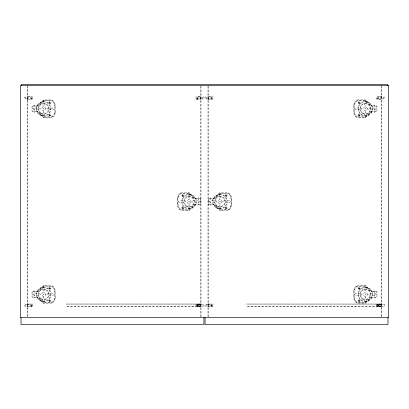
<?xml version="1.0" encoding="UTF-8"?>
<svg xmlns="http://www.w3.org/2000/svg" width="409" height="409" viewBox="0 0 409 409"><rect width="100%" height="100%" fill="white"/><g stroke="black" fill="none" stroke-linecap="round" stroke-linejoin="round"><path stroke-width="0.31" stroke-dasharray="2.04 1.53" d="M55.251 111.862L55.251 111.897A6.575 6.575 0 0 1 51.769 117.695L43.651 117.695L37.464 111.897L32.679 111.897L32.05 111.268L32.05 106.335L32.679 105.706L37.464 105.706L43.651 99.908L51.769 99.908A6.575 6.575 0 0 1 55.251 105.706L55.251 111.862L54.479 111.862L54.453 112.419A5.798 5.798 0 0 1 51.856 116.744L43.957 116.923L37.991 111.33L37.464 111.897M55.251 297.491L55.251 291.305A6.575 6.575 0 0 0 51.769 285.508L43.651 285.508L37.464 291.305L32.679 291.305L32.05 291.934L32.05 296.862L32.679 297.491L37.464 297.491L43.651 303.294L51.769 303.294A6.575 6.575 0 0 0 55.251 297.491L54.479 297.455L54.453 298.013A5.798 5.798 0 0 1 51.856 302.343L43.957 302.517L37.991 296.929L37.464 297.491M177.434 198.544L177.434 198.508A6.575 6.575 0 0 1 180.916 192.705L189.035 192.705L195.221 198.508L200.006 198.508L200.635 199.137L200.635 204.065L200.006 204.694L195.221 204.694L189.035 210.492L180.916 210.492A6.575 6.575 0 0 1 177.434 204.694L177.434 198.544L178.206 198.544L178.232 197.987A5.798 5.798 0 0 1 180.829 193.656L188.728 193.483L194.689 199.071L195.221 198.508M231.566 204.658L231.566 204.694A6.575 6.575 0 0 1 228.084 210.492L219.965 210.492L213.779 204.694L208.994 204.694L208.365 204.065L208.365 199.137L208.994 198.508L213.779 198.508L219.965 192.705L228.084 192.705A6.575 6.575 0 0 1 231.566 198.508L231.566 204.658L230.794 204.658L230.768 205.216A5.798 5.798 0 0 1 228.171 209.546L220.272 209.72L214.311 204.127L213.779 204.694M353.749 105.742L353.749 105.706A6.575 6.575 0 0 1 357.231 99.908L365.349 99.908L371.536 105.706L376.321 105.706L376.95 106.335L376.95 111.268L376.321 111.897L371.536 111.897L365.349 117.695L357.231 117.695A6.575 6.575 0 0 1 353.749 111.897L353.749 105.742L354.521 105.742L354.547 105.185A5.798 5.798 0 0 1 357.144 100.859L365.043 100.68L371.009 106.274L371.536 105.706M353.749 291.341L353.749 291.305A6.575 6.575 0 0 1 357.231 285.508L365.349 285.508L371.536 291.305L376.321 291.305L376.95 291.934L376.95 296.862L376.321 297.491L371.536 297.491L365.349 303.294L357.231 303.294A6.575 6.575 0 0 1 353.749 297.491L353.749 291.341L354.526 291.341L354.547 290.784A5.798 5.798 0 0 1 357.144 286.453L365.048 286.28L371.009 291.868L371.536 291.305M198.089 304.976C198.518 306.54 195.799 306.54 196.218 304.976M378.657 304.976C379.092 306.54 376.362 306.551 376.791 304.981M27.408 98.937L24.586 98.881L24.392 97.403L24.78 97.015L27.408 97.015M201.018 98.932L203.84 98.881L204.035 97.398L203.651 97.01L201.018 97.01M207.982 98.942L205.16 98.886L204.965 97.408L205.349 97.02L207.982 97.02M381.592 98.937L384.414 98.881L384.608 97.403L384.22 97.015L381.592 97.015M384.593 305.896C384.751 301.689 383.601 307.578 384.608 305.794M210.911 97.731C210.477 99.3 213.207 99.305 212.782 97.736M210.911 304.981C210.477 306.546 213.207 306.556 212.782 304.986M200.783 96.657L200.747 99.152M196.468 304.547L201.018 304.066L66.074 304.056M377.037 304.547L381.592 304.071L246.647 304.061M200.037 96.79L198.37 96.805M195.993 99.126L201.018 99.09L195.993 99.136L195.993 96.805L201.018 96.769M380.605 96.795L378.688 96.81M378.688 99.131L381.592 99.096L376.561 99.131L376.561 96.81L381.592 96.775M200.037 304.04L198.37 304.056M380.605 304.045L378.688 304.061M27.408 99.423L27.679 99.152L27.408 96.524M207.982 99.428L208.253 99.157L207.982 96.529M381.592 96.524L381.321 96.805L381.592 99.428M27.408 306.673L27.679 306.402L27.408 303.775M201.018 303.769L200.747 304.045L201.018 306.668M207.982 306.678L208.253 306.407L207.982 303.78M381.592 303.775L381.321 304.045L381.592 306.673M197.716 306.004L201.018 305.993L198.12 305.221M378.284 306.009L381.592 305.998L378.688 305.226M198.37 306.377L200.052 306.356L200.052 304.02M27.408 96.775L32.439 96.81L32.439 99.142L27.408 99.142L30.312 99.131M207.982 96.78L213.007 96.815L213.007 99.147L207.982 99.147L210.88 99.136M30.89 97.981L31.662 97.981M196.765 97.976L197.542 97.976M211.458 98.007L212.235 97.986M377.338 98.002L378.11 98.002M49.448 102.613L50.225 102.613M358.775 102.613L359.552 102.613M55.251 105.742L54.479 105.742L54.453 105.185A5.798 5.798 0 0 0 51.856 100.859L43.957 100.68L37.991 106.274L37.464 105.706M32.05 106.498L32.838 106.095L37.618 106.095L43.804 100.297L52.066 100.532A6.191 6.191 0 0 1 54.862 105.721L54.862 111.882A6.191 6.191 0 0 1 52.066 117.071L43.804 117.306L37.618 111.509L32.838 111.509L32.05 111.105M376.95 106.498L376.162 106.095L371.382 106.095L365.196 100.297L356.934 100.532A6.191 6.191 0 0 0 354.138 105.721L354.138 111.882A6.191 6.191 0 0 0 356.934 117.071L365.196 117.306L371.382 111.509L376.162 111.509L376.95 111.105M32.05 108.804L33.211 108.804A0.772 0.772 0 0 1 33.983 108.027L39.397 108.027A0.772 0.772 0 0 1 40.169 108.804L41.718 108.804M43.262 108.804L44.034 108.804M45.583 108.804A1.933 1.933 0 0 0 42.684 107.127A1.933 1.933 0 0 0 42.684 110.476A1.933 1.933 0 0 0 45.583 108.804L47.127 108.804A0.772 0.772 0 0 1 47.904 108.027L53.318 108.027A0.772 0.772 0 0 1 54.09 108.804L55.251 108.804M353.749 108.804L354.91 108.804A0.772 0.772 0 0 1 355.682 108.027L361.096 108.027A0.772 0.772 0 0 1 361.873 108.804L363.417 108.804M364.966 108.804L365.738 108.804M367.282 108.804A1.933 1.933 0 0 0 364.383 107.127A1.933 1.933 0 0 0 364.383 110.476A1.933 1.933 0 0 0 367.282 108.804L368.831 108.804A0.772 0.772 0 0 1 369.603 108.027L375.017 108.027A0.772 0.772 0 0 1 375.789 108.804L376.95 108.804M353.749 111.862L354.521 111.862L354.547 112.419A5.798 5.798 0 0 0 357.144 116.744L365.043 116.923L371.009 111.33L371.536 111.897M49.448 114.99L50.225 114.99M358.775 114.99L359.552 114.99M182.46 195.415L183.232 195.415M225.768 195.415L226.54 195.415M231.566 198.544L230.794 198.544L230.768 197.987A5.798 5.798 0 0 0 228.171 193.656L220.272 193.483L214.311 199.071L213.779 198.508M200.635 199.295L199.848 198.892L195.067 198.892L188.881 193.094L180.614 193.334A6.191 6.191 0 0 0 177.823 198.518L177.818 204.679A6.191 6.191 0 0 0 180.614 209.868L188.881 210.108L195.067 204.306L199.848 204.306L200.635 203.907M208.365 199.295L209.152 198.892L213.933 198.892L220.119 193.094L228.386 193.334A6.191 6.191 0 0 1 231.177 198.518L231.182 204.679A6.191 6.191 0 0 1 228.386 209.868L220.119 210.108L213.933 204.306L209.152 204.306L208.365 203.907M177.434 201.601L178.595 201.601A0.772 0.772 0 0 1 179.367 200.829L184.781 200.829A0.772 0.772 0 0 1 185.553 201.601L187.102 201.601M188.646 201.601L189.418 201.601M190.967 201.601A1.933 1.933 0 0 1 188.068 203.273A1.933 1.933 0 0 1 188.068 199.924A1.933 1.933 0 0 1 190.967 201.601L192.511 201.601A0.772 0.772 0 0 1 193.288 200.829L198.702 200.829A0.772 0.772 0 0 1 199.474 201.601L200.635 201.601M208.365 201.601L209.526 201.601A0.772 0.772 0 0 1 210.298 200.829L215.712 200.829A0.772 0.772 0 0 1 216.489 201.601L218.033 201.601M219.582 201.601L220.354 201.601M221.898 201.601A1.933 1.933 0 0 1 218.999 203.273A1.933 1.933 0 0 1 218.999 199.924A1.933 1.933 0 0 1 221.898 201.601L223.447 201.601A0.772 0.772 0 0 1 224.219 200.829L229.633 200.829A0.772 0.772 0 0 1 230.405 201.601L231.566 201.601M177.434 204.658L178.206 204.658L178.232 205.216A5.798 5.798 0 0 0 180.829 209.546L188.728 209.72L194.689 204.127L195.221 204.694M182.46 207.787L183.232 207.787M225.768 207.787L226.54 207.787M49.448 288.212L50.225 288.212M358.78 288.212L359.552 288.212M55.251 291.341L54.479 291.341L54.453 290.784A5.798 5.798 0 0 0 51.856 286.453L43.957 286.28L37.991 291.868L37.464 291.305M32.05 292.092L32.838 291.694L37.618 291.694L43.804 285.891L52.066 286.131A6.191 6.191 0 0 1 54.862 291.32L54.862 297.45A6.191 6.191 0 0 1 52.066 302.67L43.804 302.905L37.618 297.103L32.838 297.103L32.05 296.704M376.95 292.092L376.162 291.694L371.387 291.694L365.196 285.891L356.934 286.131A6.191 6.191 0 0 0 354.138 291.32L354.138 297.481A6.191 6.191 0 0 0 356.934 302.67L365.196 302.905L371.387 297.103L376.162 297.103L376.95 296.704M32.05 294.398L33.211 294.398A0.772 0.772 0 0 1 33.983 293.626L39.397 293.626A0.772 0.772 0 0 1 40.169 294.398L41.718 294.398M43.262 294.398L44.034 294.398M45.583 294.398A1.933 1.933 0 0 0 42.684 292.726A1.933 1.933 0 0 0 42.684 296.075A1.933 1.933 0 0 0 45.583 294.398L47.127 294.398A0.772 0.772 0 0 1 47.904 293.626L53.318 293.626A0.772 0.772 0 0 1 54.09 294.398L55.251 294.398M353.749 294.398L354.91 294.398A0.772 0.772 0 0 0 355.687 295.17L361.096 295.17A0.772 0.772 0 0 0 361.873 294.398L363.417 294.398M364.966 294.398L365.738 294.398M367.282 294.398A1.933 1.933 0 0 0 364.383 292.726A1.933 1.933 0 0 0 364.383 296.075A1.933 1.933 0 0 0 367.282 294.398L368.831 294.398A0.772 0.772 0 0 0 369.603 295.17L375.017 295.17A0.772 0.772 0 0 0 375.789 294.398L376.95 294.398M353.749 297.491L354.526 297.455L354.547 298.013A5.798 5.798 0 0 0 357.144 302.343L365.048 302.517L371.009 296.929L371.536 297.491M49.448 300.584L50.225 300.584M358.78 300.584L359.552 300.584M27.408 304.025L28.374 304.025L28.374 306.361L30.312 306.382M66.074 304.02L201.018 304.02M207.982 304.03L208.948 304.03L208.948 306.367L210.379 306.387M246.647 304.025L381.592 304.025M27.408 304.071L32.439 304.061L32.439 306.392L27.408 306.392L28.374 306.346M207.982 304.076L213.007 304.066L213.007 306.397L207.982 306.397L208.948 306.351M27.408 304.265L24.78 304.265L24.392 304.654L24.586 306.131L27.408 306.183M201.018 304.255L202.762 304.255L202.762 306.188L201.018 306.188M207.982 304.27L205.349 304.27L204.965 304.659L205.16 306.136L207.982 306.188M381.592 304.26L383.33 304.26L383.33 306.193L381.592 306.193M30.89 305.232L31.662 305.232M196.765 305.226L197.542 305.226M211.458 305.237L212.235 305.237M377.338 305.232L378.11 305.232M30.89 305.252L31.662 305.252M196.765 305.247L197.542 305.247M211.458 305.257L212.235 305.257M377.338 305.252L378.11 305.252M201.018 306.341L66.074 306.341L201.018 306.387L196.596 306.009M381.592 306.346L246.647 306.346L381.592 306.392L377.042 305.917A0.966 0.966 0 0 1 377.471 304.296A0.966 0.966 0 0 1 378.657 305.477L378.657 305.497A0.966 0.966 0 0 1 377.042 305.917M378.688 306.382L380.626 306.361L380.626 304.025M210.88 96.815L208.963 96.8M30.312 96.81L28.395 96.795M210.88 304.066L208.963 304.051M30.312 304.061L28.395 304.045M208.948 99.116L208.948 96.78M28.374 99.111L28.374 96.775M198.089 97.741C198.539 99.229 195.793 99.336 196.218 97.731M383.33 97.01L383.33 98.947M381.592 85.604L381.592 317.599M381.398 86.243L381.398 317.604M380.626 96.775L380.626 99.111M378.657 97.731C379.092 99.295 376.362 99.3 376.791 97.731M377.722 97.593L377.722 98.39M377.722 304.843L377.722 305.641M376.561 304.061L376.561 306.392M374.629 104.944L374.629 112.659M374.629 290.543L374.629 298.253M365.349 99.908L365.349 101.841A0.772 0.772 0 0 0 364.577 102.613L364.577 104.551A0.772 0.772 0 0 0 365.349 105.323L365.349 106.867M365.349 108.416L365.349 109.188M365.349 110.737L365.349 112.281A0.772 0.772 0 0 0 364.577 113.053L364.577 114.99A0.772 0.772 0 0 0 365.349 115.762L365.349 117.695M365.349 285.508L365.349 287.44A0.772 0.772 0 0 0 364.577 288.212L364.577 290.145A0.772 0.772 0 0 0 365.349 290.917L365.349 292.466M365.349 294.01L365.349 294.787M365.349 296.331L365.349 297.88A0.772 0.772 0 0 0 364.577 298.652L364.577 300.584A0.772 0.772 0 0 0 365.349 301.356L365.349 303.294M359.163 102.23L359.163 103.002M359.163 114.602L359.163 115.374M359.163 287.824L359.163 288.601M359.163 300.196L359.163 300.973M226.151 195.027L226.151 195.799M226.151 207.399L226.151 208.171M219.965 192.705L219.965 194.638A0.772 0.772 0 0 1 220.737 195.415L220.737 197.348A0.772 0.772 0 0 1 219.965 198.12L219.965 199.669M219.965 201.213L219.965 201.985M219.965 203.534L219.965 205.078A0.772 0.772 0 0 1 220.737 205.855L220.737 207.787A0.772 0.772 0 0 1 219.965 208.559L219.965 210.492M211.847 97.598L211.847 98.395M211.847 304.848L211.847 305.646M210.686 197.741L210.686 205.456M208.171 86.243L208.171 316.965M207.982 86.238L207.982 317.599M206.238 97.015L206.238 98.947M206.238 304.26L206.238 306.198M202.762 97.005L202.762 98.942M201.018 86.238L201.018 316.96M200.829 86.238L200.829 317.599M200.052 96.769L200.052 99.106M198.314 197.741L198.314 205.456M197.153 97.587L197.153 98.385M197.153 304.838L197.153 305.635M195.993 304.056L195.993 306.387M189.035 192.705L189.035 194.638A0.772 0.772 0 0 0 188.263 195.415L188.263 197.348A0.772 0.772 0 0 0 189.035 198.12L189.035 199.669M189.035 201.213L189.035 201.985M189.035 203.534L189.035 205.078A0.772 0.772 0 0 0 188.263 205.855L188.263 207.787A0.772 0.772 0 0 0 189.035 208.559L189.035 210.492M182.849 195.027L182.849 195.799M182.849 207.399L182.849 208.171M49.837 102.23L49.837 103.002M49.837 114.602L49.837 115.374M49.837 287.824L49.837 288.601M49.837 300.196L49.837 300.973M43.651 99.908L43.651 101.841A0.772 0.772 0 0 1 44.423 102.613L44.423 104.551A0.772 0.772 0 0 1 43.651 105.323L43.651 106.867M43.651 108.416L43.651 109.188M43.651 110.737L43.651 112.281A0.772 0.772 0 0 1 44.423 113.053L44.423 114.99A0.772 0.772 0 0 1 43.651 115.762L43.651 117.695M43.651 285.508L43.651 287.44A0.772 0.772 0 0 1 44.423 288.212L44.423 290.145A0.772 0.772 0 0 1 43.651 290.917L43.651 292.466M43.651 294.01L43.651 294.787M43.651 296.331L43.651 297.88A0.772 0.772 0 0 1 44.423 298.652L44.423 300.584A0.772 0.772 0 0 1 43.651 301.356L43.651 303.294M34.371 104.944L34.371 112.659M34.371 290.543L34.371 298.253M32.209 97.731C32.638 99.3 29.908 99.295 30.343 97.731M32.209 304.981C32.638 306.551 29.908 306.54 30.343 304.976M31.278 97.593L31.278 98.39M31.278 304.843L31.278 305.641M27.602 86.238L27.602 316.96M27.408 85.604L27.408 317.599M25.67 97.01L25.67 98.942M25.67 304.26L25.67 306.193M354.91 294.398A0.772 0.772 0 0 1 355.687 293.626L361.096 293.626A0.772 0.772 0 0 1 361.873 294.398M365.349 287.44A0.772 0.772 0 0 1 366.127 288.212L366.127 290.145A0.772 0.772 0 0 1 365.349 290.917M375.789 294.398A0.772 0.772 0 0 0 375.017 293.626L369.603 293.626A0.772 0.772 0 0 0 368.831 294.398M365.349 301.356A0.772 0.772 0 0 0 366.127 300.584L366.127 298.652A0.772 0.772 0 0 0 365.349 297.88M230.405 201.601A0.772 0.772 0 0 1 229.633 202.373L224.219 202.373A0.772 0.772 0 0 1 223.447 201.601M219.965 194.638A0.772 0.772 0 0 0 219.193 195.415L219.193 197.348A0.772 0.772 0 0 0 219.965 198.12M209.526 201.601A0.772 0.772 0 0 0 210.298 202.373L215.712 202.373A0.772 0.772 0 0 0 216.489 201.601M219.965 208.559A0.772 0.772 0 0 1 219.193 207.787L219.193 205.855A0.772 0.772 0 0 1 219.965 205.078M54.09 108.804A0.772 0.772 0 0 1 53.318 109.576L47.904 109.576A0.772 0.772 0 0 1 47.127 108.804M43.651 101.841A0.772 0.772 0 0 0 42.879 102.613L42.879 104.551A0.772 0.772 0 0 0 43.651 105.323M33.211 108.804A0.772 0.772 0 0 0 33.983 109.576L39.397 109.576A0.772 0.772 0 0 0 40.169 108.804M43.651 115.762A0.772 0.772 0 0 1 42.879 114.99L42.879 113.053A0.772 0.772 0 0 1 43.651 112.281M178.595 201.601A0.772 0.772 0 0 0 179.367 202.373L184.781 202.373A0.772 0.772 0 0 0 185.553 201.601M189.035 194.638A0.772 0.772 0 0 1 189.807 195.415L189.807 197.348A0.772 0.772 0 0 1 189.035 198.12M199.474 201.601A0.772 0.772 0 0 1 198.702 202.373L193.288 202.373A0.772 0.772 0 0 1 192.511 201.601M189.035 208.559A0.772 0.772 0 0 0 189.807 207.787L189.807 205.855A0.772 0.772 0 0 0 189.035 205.078M354.91 108.804A0.772 0.772 0 0 0 355.682 109.576L361.096 109.576A0.772 0.772 0 0 0 361.873 108.804M365.349 101.841A0.772 0.772 0 0 1 366.121 102.613L366.121 104.551A0.772 0.772 0 0 1 365.349 105.323M375.789 108.804A0.772 0.772 0 0 1 375.017 109.576L369.603 109.576A0.772 0.772 0 0 1 368.831 108.804M365.349 115.762A0.772 0.772 0 0 0 366.121 114.99L366.121 113.053A0.772 0.772 0 0 0 365.349 112.281M54.09 294.398A0.772 0.772 0 0 1 53.318 295.17L47.904 295.17A0.772 0.772 0 0 1 47.127 294.398M43.651 287.44A0.772 0.772 0 0 0 42.879 288.212L42.879 290.145A0.772 0.772 0 0 0 43.651 290.917M33.211 294.398A0.772 0.772 0 0 0 33.983 295.17L39.397 295.17A0.772 0.772 0 0 0 40.169 294.398M43.651 301.356A0.772 0.772 0 0 1 42.879 300.584L42.879 298.652A0.772 0.772 0 0 1 43.651 297.88M204.035 305.789C203.063 307.619 204.101 301.714 204.035 305.794M201.018 304.444L197.7 304.434L201.018 304.444M381.592 304.449L378.269 304.439L381.592 304.449M378.657 98.247L378.657 98.226A0.966 0.966 0 0 0 377.471 97.045A0.966 0.966 0 0 0 377.042 98.666A0.966 0.966 0 0 0 378.657 98.226M198.089 98.242L198.089 98.226A0.966 0.966 0 0 0 196.903 97.045A0.966 0.966 0 0 0 196.473 98.661A0.966 0.966 0 0 0 198.089 98.226M198.089 305.492L198.089 305.472A0.966 0.966 0 0 0 196.903 304.291A0.966 0.966 0 0 0 196.473 305.912A0.966 0.966 0 0 0 198.089 305.472M211.361 98.82A0.966 0.966 0 0 0 212.813 97.986A0.966 0.966 0 0 0 211.366 97.148A0.966 0.966 0 0 0 211.361 98.82M211.361 306.07A0.966 0.966 0 0 0 212.813 305.237A0.966 0.966 0 0 0 211.366 304.398A0.966 0.966 0 0 0 211.361 306.07M30.793 98.814A0.966 0.966 0 0 0 32.245 97.981A0.966 0.966 0 0 0 30.798 97.143A0.966 0.966 0 0 0 30.793 98.814M30.793 306.065A0.966 0.966 0 0 0 32.245 305.232A0.966 0.966 0 0 0 30.798 304.393A0.966 0.966 0 0 0 30.793 306.065M362.369 298.442A5.026 5.026 0 0 0 370.344 294.961A5.026 5.026 0 0 0 363.34 289.792A5.026 5.026 0 0 0 362.369 298.442M362.645 299.086A5.414 5.414 0 0 0 370.764 294.398A5.414 5.414 0 0 0 362.645 289.71A5.414 5.414 0 0 0 362.645 299.086M360.989 300.313A7.352 7.352 0 0 0 372.655 295.221A7.352 7.352 0 0 0 362.41 287.66A7.352 7.352 0 0 0 360.989 300.313M361.219 300.001A6.963 6.963 0 0 0 372.272 295.18A6.963 6.963 0 0 0 362.568 288.018A6.963 6.963 0 0 0 361.219 300.001M358.78 288.882A0.772 0.772 0 0 0 359.94 288.212A0.772 0.772 0 0 0 358.78 287.542A0.772 0.772 0 0 0 358.78 288.882M358.78 301.254A0.772 0.772 0 0 0 359.94 300.584A0.772 0.772 0 0 0 358.78 299.915A0.772 0.772 0 0 0 358.78 301.254M358.519 301.305A0.966 0.966 0 0 0 360.109 300.784A0.966 0.966 0 0 0 358.862 299.669A0.966 0.966 0 0 0 358.519 301.305M358.519 288.933A0.966 0.966 0 0 0 360.109 288.406A0.966 0.966 0 0 0 358.862 287.292A0.966 0.966 0 0 0 358.519 288.933M217.455 205.952A5.026 5.026 0 0 0 224.991 201.601A5.026 5.026 0 0 0 217.455 197.245A5.026 5.026 0 0 0 217.455 205.952M217.261 206.289A5.414 5.414 0 0 0 225.379 201.601A5.414 5.414 0 0 0 217.261 196.913A5.414 5.414 0 0 0 217.261 206.289M216.289 207.966A7.352 7.352 0 0 0 227.317 201.601A7.352 7.352 0 0 0 216.289 195.236A7.352 7.352 0 0 0 216.289 207.966M215.834 207.199A6.963 6.963 0 0 0 226.883 202.378A6.963 6.963 0 0 0 217.184 195.221A6.963 6.963 0 0 0 215.834 207.199M225.768 196.085A0.772 0.772 0 0 0 226.929 195.415A0.772 0.772 0 0 0 225.768 194.745A0.772 0.772 0 0 0 225.768 196.085M225.768 208.457A0.772 0.772 0 0 0 226.929 207.787A0.772 0.772 0 0 0 225.768 207.118A0.772 0.772 0 0 0 225.768 208.457M225.625 208.595A0.966 0.966 0 0 0 227.118 207.844A0.966 0.966 0 0 0 225.717 206.923A0.966 0.966 0 0 0 225.625 208.595M225.625 196.223A0.966 0.966 0 0 0 227.118 195.471A0.966 0.966 0 0 0 225.717 194.551A0.966 0.966 0 0 0 225.625 196.223M41.135 113.155A5.026 5.026 0 0 0 48.676 108.804A5.026 5.026 0 0 0 41.135 104.448A5.026 5.026 0 0 0 41.135 113.155M40.941 113.487A5.414 5.414 0 0 0 49.065 108.804A5.414 5.414 0 0 0 40.941 104.116A5.414 5.414 0 0 0 40.941 113.487M39.975 115.164A7.352 7.352 0 0 0 50.997 108.804A7.352 7.352 0 0 0 39.975 102.439A7.352 7.352 0 0 0 39.975 115.164M39.515 114.402A6.963 6.963 0 0 0 50.568 109.581A6.963 6.963 0 0 0 40.864 102.419A6.963 6.963 0 0 0 39.515 114.402M49.29 103.16A0.772 0.772 0 0 0 50.583 102.817A0.772 0.772 0 0 0 49.637 101.867A0.772 0.772 0 0 0 49.29 103.16M49.29 115.537A0.772 0.772 0 0 0 50.583 115.19A0.772 0.772 0 0 0 49.637 114.239A0.772 0.772 0 0 0 49.29 115.537M49.305 115.798A0.966 0.966 0 0 0 50.803 115.041A0.966 0.966 0 0 0 49.402 114.126A0.966 0.966 0 0 0 49.305 115.798M49.305 103.421A0.966 0.966 0 0 0 50.803 102.669A0.966 0.966 0 0 0 49.402 101.754A0.966 0.966 0 0 0 49.305 103.421M186.049 205.645A5.026 5.026 0 0 0 194.03 202.164A5.026 5.026 0 0 0 187.025 196.995A5.026 5.026 0 0 0 186.049 205.645M186.325 206.289A5.414 5.414 0 0 0 194.449 201.601A5.414 5.414 0 0 0 186.325 196.913A5.414 5.414 0 0 0 186.325 206.289M184.669 207.511A7.352 7.352 0 0 0 196.335 202.424A7.352 7.352 0 0 0 186.095 194.863A7.352 7.352 0 0 0 184.669 207.511M184.899 207.199A6.963 6.963 0 0 0 195.952 202.378A6.963 6.963 0 0 0 186.248 195.221A6.963 6.963 0 0 0 184.899 207.199M182.46 196.085A0.772 0.772 0 0 0 183.621 195.415A0.772 0.772 0 0 0 182.46 194.745A0.772 0.772 0 0 0 182.46 196.085M182.46 208.457A0.772 0.772 0 0 0 183.621 207.787A0.772 0.772 0 0 0 182.46 207.118A0.772 0.772 0 0 0 182.46 208.457M182.204 208.508A0.966 0.966 0 0 0 183.794 207.982A0.966 0.966 0 0 0 182.542 206.867A0.966 0.966 0 0 0 182.204 208.508M182.204 196.136A0.966 0.966 0 0 0 183.794 195.609A0.966 0.966 0 0 0 182.542 194.495A0.966 0.966 0 0 0 182.204 196.136M362.364 112.843A5.026 5.026 0 0 0 370.344 109.367A5.026 5.026 0 0 0 363.34 104.193A5.026 5.026 0 0 0 362.364 112.843M362.645 113.487A5.414 5.414 0 0 0 370.764 108.804A5.414 5.414 0 0 0 362.645 104.116A5.414 5.414 0 0 0 362.645 113.487M360.989 114.714A7.352 7.352 0 0 0 372.655 109.622A7.352 7.352 0 0 0 362.41 102.066A7.352 7.352 0 0 0 360.989 114.714M361.219 114.402A6.963 6.963 0 0 0 372.267 109.581A6.963 6.963 0 0 0 362.568 102.419A6.963 6.963 0 0 0 361.219 114.402M358.616 103.16A0.772 0.772 0 0 0 359.91 102.817A0.772 0.772 0 0 0 358.964 101.867A0.772 0.772 0 0 0 358.616 103.16M358.616 115.537A0.772 0.772 0 0 0 359.91 115.19A0.772 0.772 0 0 0 358.964 114.239A0.772 0.772 0 0 0 358.616 115.537M358.519 115.711A0.966 0.966 0 0 0 360.109 115.185A0.966 0.966 0 0 0 358.862 114.07A0.966 0.966 0 0 0 358.519 115.711M358.519 103.339A0.966 0.966 0 0 0 360.109 102.812A0.966 0.966 0 0 0 358.862 101.698A0.966 0.966 0 0 0 358.519 103.339M41.135 298.749A5.026 5.026 0 0 0 48.676 294.398A5.026 5.026 0 0 0 41.135 290.047A5.026 5.026 0 0 0 41.135 298.749M40.941 299.086A5.414 5.414 0 0 0 49.065 294.398A5.414 5.414 0 0 0 40.941 289.71A5.414 5.414 0 0 0 40.941 299.086M39.975 300.763A7.352 7.352 0 0 0 50.997 294.398A7.352 7.352 0 0 0 39.975 288.033A7.352 7.352 0 0 0 39.975 300.763M39.515 300.001A6.963 6.963 0 0 0 50.568 295.18A6.963 6.963 0 0 0 40.864 288.018A6.963 6.963 0 0 0 39.515 300.001M49.448 288.882A0.772 0.772 0 0 0 50.609 288.212A0.772 0.772 0 0 0 49.448 287.542A0.772 0.772 0 0 0 49.448 288.882M49.448 301.254A0.772 0.772 0 0 0 50.609 300.584A0.772 0.772 0 0 0 49.448 299.915A0.772 0.772 0 0 0 49.448 301.254M49.305 301.392A0.966 0.966 0 0 0 50.803 300.641A0.966 0.966 0 0 0 49.402 299.72A0.966 0.966 0 0 0 49.305 301.392M49.305 289.02A0.966 0.966 0 0 0 50.803 288.268A0.966 0.966 0 0 0 49.402 287.348A0.966 0.966 0 0 0 49.305 289.02"/><path stroke-width="0.61" d="M387.972 317.599L387.972 324.557L205.078 324.557L205.078 317.599M387.778 85.604L387.778 84.443L21.222 84.443L21.222 85.604M203.922 317.599L203.922 324.557L21.028 324.557L21.028 317.599M388.55 85.604L20.45 85.604L20.45 317.599L388.55 317.599L388.55 85.604"/></g></svg>
